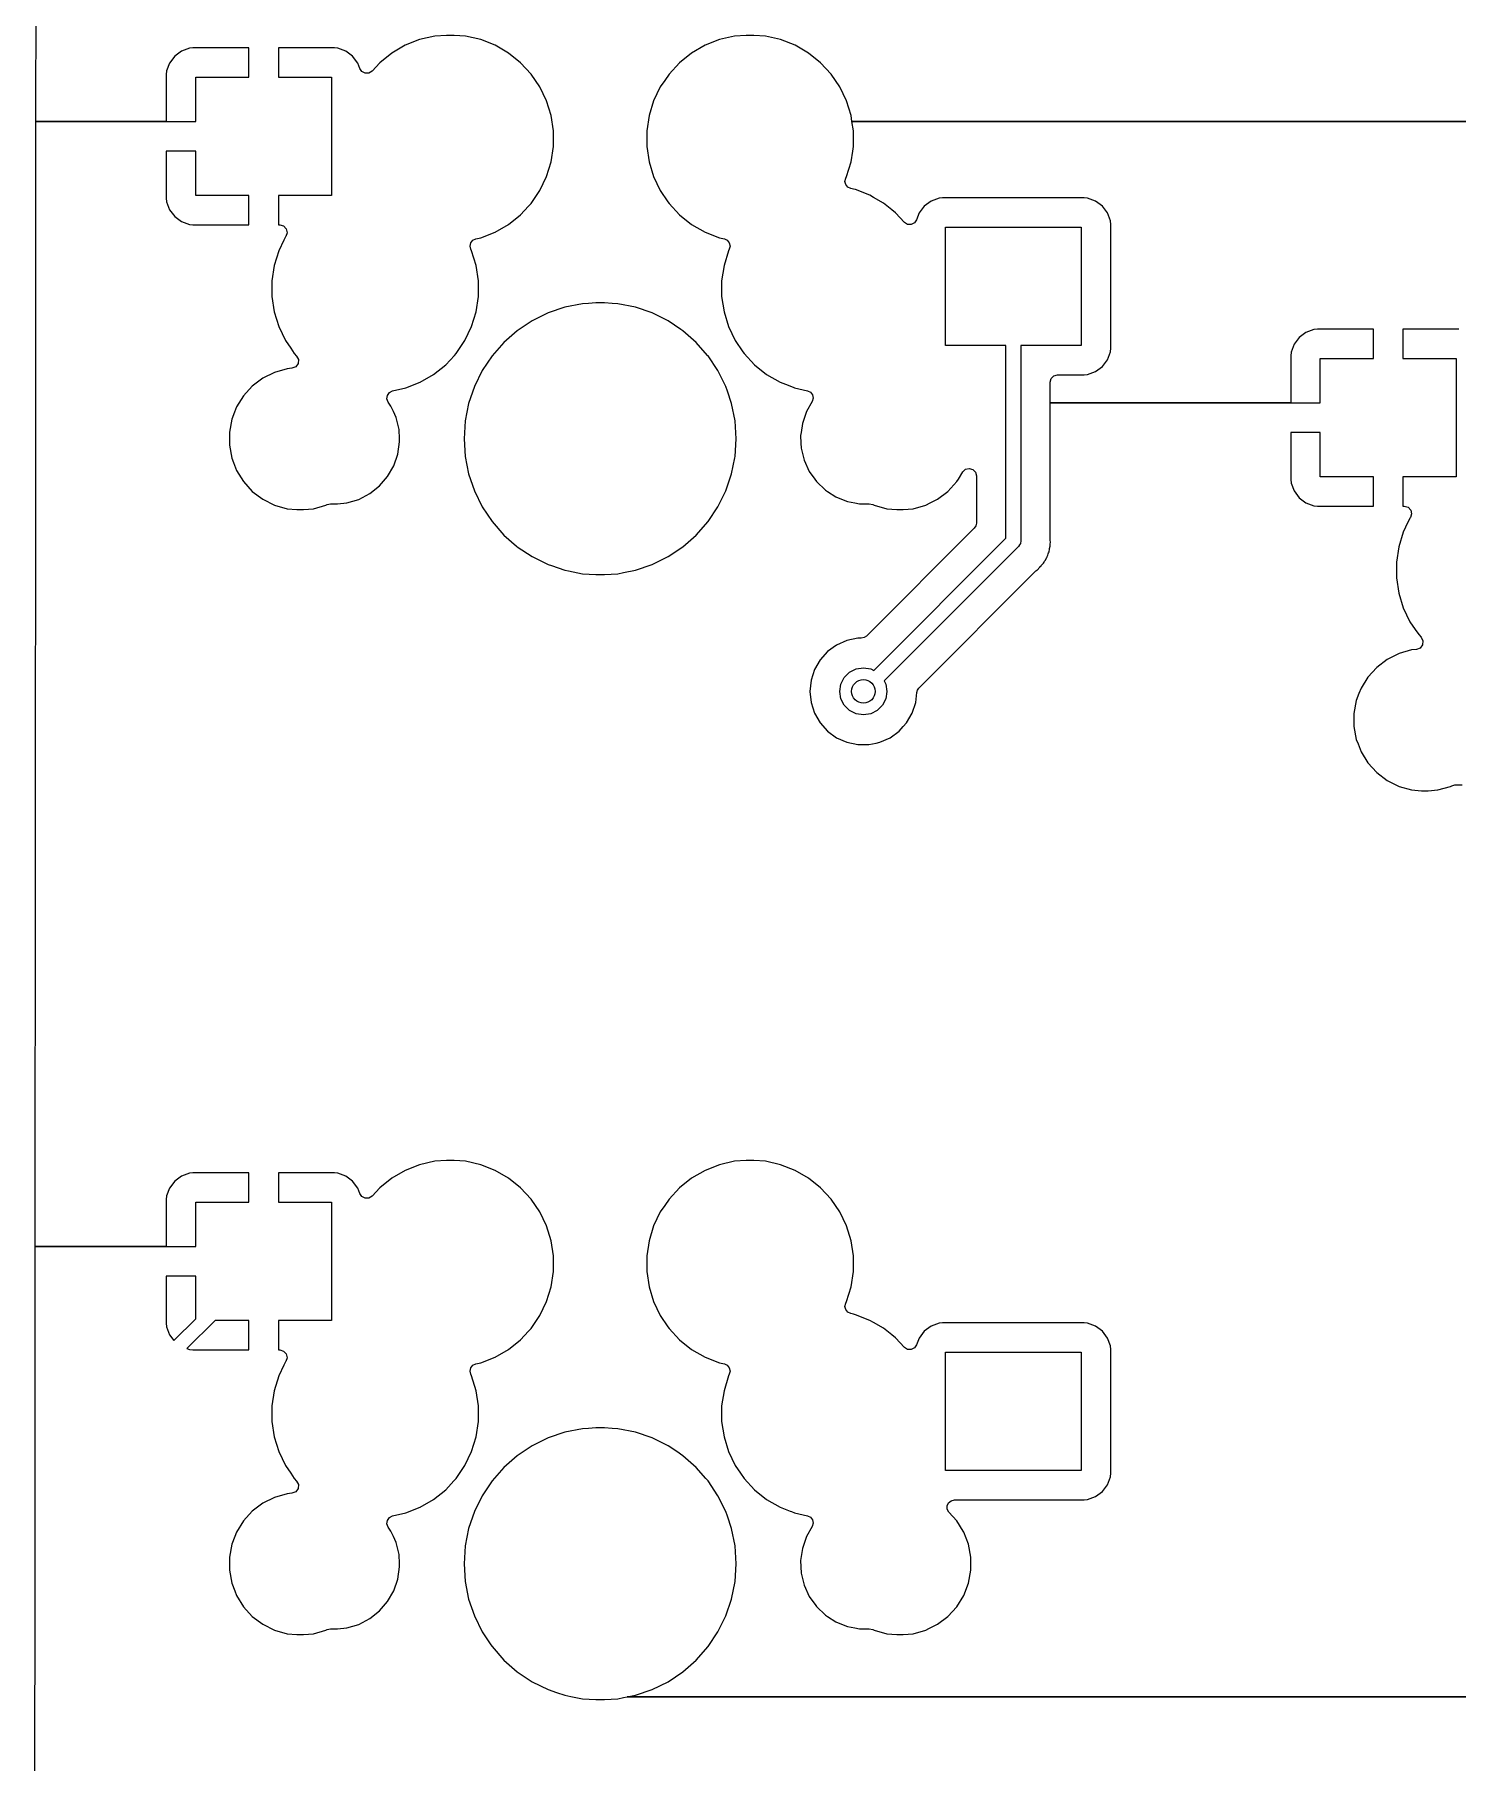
# Model space of a CAD drawing. Extents: x 144.2 to 239.5, y -132.7 to -33.4.
# Drawn here: x 144.2 to 168.31, y -103.48 to -74.22 of the extents above; entities that cross this region are included whole.
import ezdxf

# ---------------------------------------------------------------- set-up
doc = ezdxf.new("R2010")
doc.units = 0
doc.layers.add('BLACK', color=7, linetype='CONTINUOUS')

msp = doc.modelspace()

# ---------------------------------------------------------------- linework, layer by layer
at = {"layer": 'BLACK', "linetype": 'CONTINUOUS'}
for p, q in [((144.225, -75.696), (144.228, -71.374)), ((150.725, -74.3086), (150.48, -74.4044)), ((150.98, -74.2502), (150.725, -74.3086)), ((151.177, -74.2355), (150.98, -74.2502)), ((151.307, -74.2355), (151.177, -74.2355)), ((151.177, -74.2355), (151.177, -74.2355)), ((151.504, -74.2502), (151.307, -74.2355)), ((151.307, -74.2355), (151.307, -74.2355)), ((151.759, -74.3086), (151.504, -74.2502)), ((152.004, -74.4044), (151.759, -74.3086)), ((155.805, -74.3086), (155.56, -74.4044)), ((156.06, -74.2502), (155.805, -74.3086)), ((156.257, -74.2355), (156.06, -74.2502)), ((156.387, -74.2355), (156.257, -74.2355)), ((156.257, -74.2355), (156.257, -74.2355)), ((156.584, -74.2502), (156.387, -74.2355)), ((156.387, -74.2355), (156.387, -74.2355)), ((156.839, -74.3086), (156.584, -74.2502)), ((157.084, -74.4044), (156.839, -74.3086)), ((146.575, -74.5888), (146.489, -74.7039)), ((146.69, -74.5026), (146.575, -74.5888)), ((146.825, -74.4524), (146.69, -74.5026)), ((146.884, -74.446), (146.825, -74.4524)), ((147.832, -74.446), (146.884, -74.446)), ((147.832, -74.946), (147.832, -74.446)), ((149.28, -74.446), (148.332, -74.446)), ((148.332, -74.446), (148.332, -74.946)), ((149.339, -74.4524), (149.28, -74.446)), ((149.474, -74.5026), (149.339, -74.4524)), ((149.589, -74.5888), (149.474, -74.5026)), ((149.675, -74.7039), (149.589, -74.5888)), ((150.253, -74.5356), (150.048, -74.6992)), ((150.48, -74.4044), (150.253, -74.5356)), ((152.231, -74.5356), (152.004, -74.4044)), ((152.436, -74.6992), (152.231, -74.5356)), ((152.231, -74.5356), (152.231, -74.5356)), ((155.333, -74.5356), (155.128, -74.6992)), ((155.56, -74.4044), (155.333, -74.5356)), ((157.311, -74.5356), (157.084, -74.4044)), ((157.516, -74.6992), (157.311, -74.5356)), ((157.311, -74.5356), (157.311, -74.5356)), ((146.438, -74.8386), (146.432, -74.8982)), ((146.432, -74.8982), (146.432, -75.696)), ((146.489, -74.7039), (146.438, -74.8386)), ((149.711, -74.7986), (149.675, -74.7039)), ((149.747, -74.8497), (149.711, -74.7986)), ((149.803, -74.8769), (149.747, -74.8497)), ((149.865, -74.8732), (149.803, -74.8769)), ((149.918, -74.8396), (149.865, -74.8732)), ((150.048, -74.6992), (149.918, -74.8396)), ((152.614, -74.8915), (152.436, -74.6992)), ((152.436, -74.6992), (152.436, -74.6992)), ((152.436, -74.6992), (152.436, -74.6992)), ((152.762, -75.1083), (152.614, -74.8915)), ((152.614, -74.8915), (152.614, -74.8915)), ((152.614, -74.8915), (152.614, -74.8915)), ((154.95, -74.8915), (154.877, -74.9978)), ((155.128, -74.6992), (154.95, -74.8915)), ((157.694, -74.8915), (157.516, -74.6992)), ((157.516, -74.6992), (157.516, -74.6992)), ((157.516, -74.6992), (157.516, -74.6992)), ((157.842, -75.1083), (157.694, -74.8915)), ((157.694, -74.8915), (157.694, -74.8915)), ((157.694, -74.8915), (157.694, -74.8915)), ((146.932, -75.696), (146.932, -74.946)), ((146.932, -74.946), (147.832, -74.946)), ((148.332, -74.946), (149.232, -74.946)), ((149.232, -74.946), (149.232, -76.946)), ((152.876, -75.3447), (152.762, -75.1083)), ((154.802, -75.1083), (154.688, -75.3447)), ((154.877, -74.9978), (154.802, -75.1083)), ((157.956, -75.3447), (157.842, -75.1083)), ((152.953, -75.5954), (152.876, -75.3447)), ((154.688, -75.3447), (154.611, -75.5954)), ((158.033, -75.5954), (157.956, -75.3447)), ((144.225, -76.196), (144.225, -75.696)), ((144.225, -75.696), (146.432, -75.696)), ((146.432, -75.696), (144.225, -75.696)), ((146.432, -75.696), (146.932, -75.696)), ((152.993, -75.8548), (152.953, -75.5954)), ((154.611, -75.5954), (154.571, -75.8548)), ((158.049, -75.696), (158.033, -75.5954)), ((158.072, -75.8548), (158.049, -75.696)), ((158.049, -75.696), (184.532, -75.696)), ((184.532, -75.696), (158.049, -75.696)), ((152.993, -76.1172), (152.993, -75.8548)), ((154.571, -75.8548), (154.571, -76.1172)), ((158.072, -76.1172), (158.072, -75.8548)), ((144.221, -81.1772), (144.225, -76.196)), ((146.932, -76.196), (146.432, -76.196)), ((146.432, -76.196), (146.432, -76.9938)), ((146.932, -76.946), (146.932, -76.196)), ((152.953, -76.3766), (152.993, -76.1172)), ((154.571, -76.1172), (154.611, -76.3766)), ((158.033, -76.3766), (158.061, -76.196)), ((158.061, -76.196), (158.072, -76.1172)), ((152.762, -76.8637), (152.876, -76.6273)), ((152.876, -76.6273), (152.953, -76.3766)), ((154.611, -76.3766), (154.688, -76.6273)), ((154.688, -76.6273), (154.802, -76.8637)), ((157.93, -76.7088), (157.943, -76.655)), ((157.943, -76.655), (157.956, -76.6273)), ((157.956, -76.6273), (158.033, -76.3766)), ((157.956, -76.6273), (157.956, -76.6273)), ((147.832, -76.946), (146.932, -76.946)), ((147.832, -77.446), (147.832, -76.946)), ((149.232, -76.946), (148.332, -76.946)), ((148.332, -76.946), (148.332, -77.446)), ((152.614, -77.0805), (152.762, -76.8637)), ((154.802, -76.8637), (154.931, -77.0534)), ((157.943, -76.7626), (157.93, -76.7088)), ((157.977, -76.8058), (157.943, -76.7626)), ((158.027, -76.8297), (157.977, -76.8058)), ((158.073, -76.8402), (158.027, -76.8297)), ((158.109, -76.8486), (158.073, -76.8402)), ((158.354, -76.9444), (158.109, -76.8486)), ((158.109, -76.8486), (158.109, -76.8486)), ((158.109, -76.8486), (158.109, -76.8486)), ((158.415, -76.9796), (158.354, -76.9444)), ((158.354, -76.9444), (158.354, -76.9444)), ((158.354, -76.9444), (158.354, -76.9444)), ((146.432, -76.9938), (146.438, -77.0534)), ((146.438, -77.0534), (146.489, -77.1881)), ((146.489, -77.1881), (146.575, -77.3032)), ((152.436, -77.2728), (152.57, -77.1285)), ((152.57, -77.1285), (152.614, -77.0805)), ((152.614, -77.0805), (152.614, -77.0805)), ((152.614, -77.0805), (152.614, -77.0805)), ((154.931, -77.0534), (154.95, -77.0805)), ((154.95, -77.0805), (155.128, -77.2728)), ((158.581, -77.0756), (158.415, -76.9796)), ((158.722, -77.1881), (158.581, -77.0756)), ((158.786, -77.2392), (158.722, -77.1881)), ((158.937, -77.4022), (158.786, -77.2392)), ((159.274, -77.1285), (159.188, -77.2437)), ((159.39, -77.0422), (159.274, -77.1285)), ((159.525, -76.9919), (159.39, -77.0422)), ((159.584, -76.9855), (159.525, -76.9919)), ((161.98, -76.9855), (159.584, -76.9855)), ((162.039, -76.9919), (161.98, -76.9855)), ((161.98, -76.9855), (161.98, -76.9855)), ((162.174, -77.0422), (162.039, -76.9919)), ((162.29, -77.1285), (162.174, -77.0422)), ((162.376, -77.2437), (162.29, -77.1285)), ((146.575, -77.3032), (146.69, -77.3894)), ((146.69, -77.3894), (146.825, -77.4396)), ((146.825, -77.4396), (146.884, -77.446)), ((146.884, -77.446), (147.832, -77.446)), ((148.332, -77.446), (148.355, -77.446)), ((148.355, -77.446), (148.419, -77.4638)), ((148.419, -77.4638), (148.465, -77.5121)), ((148.465, -77.5121), (148.479, -77.577)), ((152.004, -77.5676), (152.231, -77.4364)), ((152.231, -77.4364), (152.436, -77.2728)), ((155.128, -77.2728), (155.128, -77.2728)), ((155.128, -77.2728), (155.333, -77.4364)), ((155.333, -77.4364), (155.56, -77.5676)), ((158.99, -77.4359), (158.937, -77.4022)), ((159.052, -77.4395), (158.99, -77.4359)), ((159.108, -77.4124), (159.052, -77.4395)), ((159.144, -77.3612), (159.108, -77.4124)), ((159.188, -77.2437), (159.144, -77.3612)), ((159.632, -79.486), (159.632, -77.486)), ((159.632, -77.486), (161.932, -77.486)), ((161.932, -77.486), (161.932, -79.486)), ((162.426, -77.3785), (162.376, -77.2437)), ((162.432, -77.4381), (162.426, -77.3785)), ((162.433, -79.5339), (162.432, -77.4381)), ((148.424, -77.7062), (148.338, -77.8847)), ((148.452, -77.6483), (148.424, -77.7062)), ((148.454, -77.6455), (148.452, -77.6483)), ((148.458, -77.6399), (148.454, -77.6455)), ((148.479, -77.577), (148.458, -77.6399)), ((151.58, -77.8032), (151.593, -77.7494)), ((151.593, -77.857), (151.58, -77.8032)), ((151.593, -77.7494), (151.627, -77.7062)), ((151.627, -77.7062), (151.677, -77.6823)), ((151.677, -77.6823), (151.759, -77.6634)), ((151.759, -77.6634), (152.004, -77.5676)), ((155.56, -77.5676), (155.805, -77.6634)), ((155.805, -77.6634), (155.887, -77.6823)), ((155.887, -77.6823), (155.937, -77.7062)), ((155.937, -77.7062), (155.971, -77.7494)), ((155.971, -77.7494), (155.984, -77.8032)), ((155.984, -77.8032), (155.971, -77.857)), ((148.338, -77.8847), (148.261, -78.1354)), ((151.606, -77.8847), (151.593, -77.857)), ((151.683, -78.1354), (151.606, -77.8847)), ((155.958, -77.8847), (155.881, -78.1354)), ((155.971, -77.857), (155.958, -77.8847)), ((155.958, -77.8847), (155.958, -77.8847)), ((148.261, -78.1354), (148.221, -78.3948)), ((148.221, -78.3948), (148.221, -78.6572)), ((151.722, -78.3948), (151.683, -78.1354)), ((151.722, -78.6572), (151.722, -78.3948)), ((155.881, -78.1354), (155.841, -78.3948)), ((155.841, -78.3948), (155.841, -78.6572)), ((148.221, -78.6572), (148.261, -78.9166)), ((151.683, -78.9166), (151.722, -78.6572)), ((155.841, -78.6572), (155.881, -78.9166)), ((148.261, -78.9166), (148.338, -79.1673)), ((151.606, -79.1673), (151.683, -78.9166)), ((152.9, -78.9361), (152.629, -79.0694)), ((153.185, -78.8391), (152.9, -78.9361)), ((153.481, -78.7803), (153.185, -78.8391)), ((153.586, -78.7734), (153.481, -78.7803)), ((153.707, -78.7655), (153.586, -78.7734)), ((153.857, -78.7655), (153.707, -78.7655)), ((153.986, -78.7739), (153.857, -78.7655)), ((154.083, -78.7803), (153.986, -78.7739)), ((154.379, -78.8391), (154.083, -78.7803)), ((154.664, -78.9361), (154.379, -78.8391)), ((154.935, -79.0694), (154.664, -78.9361)), ((155.881, -78.9166), (155.958, -79.1673)), ((148.338, -79.1673), (148.452, -79.4037)), ((151.492, -79.4037), (151.606, -79.1673)), ((152.379, -79.237), (152.152, -79.4358)), ((152.629, -79.0694), (152.379, -79.237)), ((155.152, -79.2149), (154.935, -79.0694)), ((155.185, -79.237), (155.152, -79.2149)), ((155.412, -79.4358), (155.185, -79.237)), ((155.958, -79.1673), (156.072, -79.4037)), ((165.74, -79.2651), (165.625, -79.3513)), ((165.875, -79.2149), (165.74, -79.2651)), ((165.934, -79.2085), (165.875, -79.2149)), ((166.882, -79.2085), (165.934, -79.2085)), ((166.882, -79.7085), (166.882, -79.2085)), ((168.33, -79.2085), (167.382, -79.2085)), ((167.382, -79.2085), (167.382, -79.7085)), ((148.452, -79.4037), (148.541, -79.5339)), ((148.541, -79.5339), (148.6, -79.6205)), ((151.344, -79.6205), (151.492, -79.4037)), ((152.152, -79.4358), (151.953, -79.6625)), ((155.604, -79.654), (155.412, -79.4358)), ((156.072, -79.4037), (156.201, -79.5935)), ((160.657, -79.486), (159.632, -79.486)), ((160.657, -82.7522), (160.657, -79.486)), ((161.932, -79.486), (160.907, -79.486)), ((160.907, -79.486), (160.907, -82.804)), ((162.426, -79.5935), (162.433, -79.5339)), ((165.539, -79.4664), (165.488, -79.6011)), ((165.625, -79.3513), (165.539, -79.4664)), ((148.562, -79.8733), (148.48, -79.8809)), ((148.625, -79.8487), (148.562, -79.8733)), ((148.6, -79.6205), (148.641, -79.6655)), ((148.666, -79.7942), (148.625, -79.8487)), ((148.641, -79.6655), (148.672, -79.7263)), ((148.672, -79.7263), (148.666, -79.7942)), ((150.961, -79.9764), (151.166, -79.8128)), ((151.166, -79.8128), (151.313, -79.654)), ((151.313, -79.654), (151.344, -79.6205)), ((151.344, -79.6205), (151.344, -79.6205)), ((151.344, -79.6205), (151.344, -79.6205)), ((151.953, -79.6625), (151.785, -79.9133)), ((155.611, -79.6625), (155.604, -79.654)), ((155.779, -79.9133), (155.611, -79.6625)), ((156.201, -79.5935), (156.22, -79.6205)), ((156.22, -79.6205), (156.398, -79.8128)), ((156.398, -79.8128), (156.398, -79.8128)), ((156.398, -79.8128), (156.603, -79.9764)), ((162.174, -79.9298), (162.29, -79.8435)), ((162.29, -79.8435), (162.376, -79.7283)), ((162.376, -79.7283), (162.426, -79.5935)), ((165.488, -79.6011), (165.482, -79.6607)), ((165.482, -79.6607), (165.482, -80.4585)), ((165.982, -80.4585), (165.982, -79.7085)), ((165.982, -79.7085), (166.882, -79.7085)), ((167.382, -79.7085), (168.282, -79.7085)), ((168.282, -79.7085), (168.282, -81.7085)), ((148.067, -80.0409), (147.89, -80.175)), ((148.266, -79.9418), (148.067, -80.0409)), ((148.48, -79.8809), (148.266, -79.9418)), ((150.489, -80.2034), (150.734, -80.1076)), ((150.734, -80.1076), (150.961, -79.9764)), ((151.785, -79.9133), (151.652, -80.1837)), ((155.912, -80.1837), (155.779, -79.9133)), ((156.603, -79.9764), (156.83, -80.1076)), ((156.83, -80.1076), (156.924, -80.1444)), ((156.924, -80.1444), (157.051, -80.194)), ((161.407, -80.1105), (161.424, -80.0485)), ((161.407, -80.4585), (161.407, -80.1105)), ((161.424, -80.0485), (161.469, -80.0031)), ((161.469, -80.0031), (161.531, -79.9865)), ((161.531, -79.9865), (161.98, -79.9865)), ((161.98, -79.9865), (162.039, -79.9801)), ((161.98, -79.9865), (161.98, -79.9865)), ((162.039, -79.9801), (162.174, -79.9298)), ((147.74, -80.3394), (147.623, -80.5286)), ((147.89, -80.175), (147.74, -80.3394)), ((150.17, -80.3911), (150.178, -80.3312)), ((150.192, -80.4473), (150.17, -80.3911)), ((150.178, -80.3312), (150.212, -80.2818)), ((150.239, -80.5132), (150.192, -80.4473)), ((150.212, -80.2818), (150.266, -80.2545)), ((150.266, -80.2545), (150.489, -80.2034)), ((151.652, -80.1837), (151.555, -80.4693)), ((155.938, -80.2618), (155.912, -80.1837)), ((156.009, -80.4693), (155.938, -80.2618)), ((157.051, -80.194), (157.075, -80.2034)), ((157.075, -80.2034), (157.295, -80.2537)), ((157.375, -80.4366), (157.276, -80.6068)), ((157.295, -80.2537), (157.346, -80.2791)), ((157.346, -80.2791), (157.381, -80.325)), ((157.391, -80.3815), (157.375, -80.4366)), ((157.381, -80.325), (157.391, -80.3815)), ((161.407, -80.9585), (161.407, -80.4585)), ((161.407, -80.4585), (165.482, -80.4585)), ((165.482, -80.4585), (161.407, -80.4585)), ((165.482, -80.4585), (165.982, -80.4585)), ((147.542, -80.7361), (147.501, -80.9548)), ((147.588, -80.6173), (147.542, -80.7361)), ((147.623, -80.5286), (147.588, -80.6173)), ((150.239, -80.5133), (150.239, -80.5132)), ((150.239, -80.5132), (150.239, -80.5132)), ((150.282, -80.6068), (150.239, -80.5133)), ((150.327, -80.7044), (150.282, -80.6068)), ((150.376, -80.9087), (150.327, -80.7044)), ((151.555, -80.4693), (151.496, -80.7651)), ((156.068, -80.7651), (156.009, -80.4693)), ((157.276, -80.6068), (157.208, -80.8054)), ((147.501, -80.9548), (147.501, -81.1772)), ((150.384, -81.066), (150.376, -80.9087)), ((151.496, -80.7651), (151.477, -81.066)), ((156.087, -81.066), (156.068, -80.7651)), ((157.186, -80.9585), (157.178, -81.0134)), ((157.178, -81.0134), (157.184, -81.1391)), ((157.208, -80.8054), (157.186, -80.9585)), ((161.407, -82.7687), (161.407, -80.9585)), ((165.982, -80.9585), (165.482, -80.9585)), ((165.482, -80.9585), (165.482, -81.7563)), ((165.982, -81.7085), (165.982, -80.9585)), ((144.212, -94.746), (144.221, -81.1772)), ((147.501, -81.1772), (147.542, -81.3959)), ((150.288, -81.5252), (150.356, -81.3266)), ((150.356, -81.3266), (150.386, -81.1186)), ((150.386, -81.1186), (150.384, -81.066)), ((151.477, -81.066), (151.496, -81.3669)), ((156.068, -81.3669), (156.087, -81.066)), ((157.184, -81.1391), (157.188, -81.2233)), ((157.188, -81.2233), (157.237, -81.4276)), ((147.542, -81.3959), (147.572, -81.4713)), ((147.572, -81.4713), (147.623, -81.6034)), ((147.623, -81.6034), (147.74, -81.7926)), ((150.183, -81.7073), (150.288, -81.5252)), ((151.496, -81.3669), (151.555, -81.6627)), ((156.009, -81.6627), (156.063, -81.3898)), ((156.063, -81.3898), (156.068, -81.3669)), ((156.068, -81.3669), (156.068, -81.3669)), ((156.068, -81.3669), (156.068, -81.3669)), ((157.237, -81.4276), (157.325, -81.6188)), ((157.325, -81.6188), (157.417, -81.748)), ((159.852, -81.748), (159.927, -81.6263)), ((159.927, -81.6263), (159.973, -81.5827)), ((159.973, -81.5827), (160.035, -81.5676)), ((160.035, -81.5676), (160.096, -81.585)), ((160.096, -81.585), (160.14, -81.6302)), ((160.14, -81.6302), (160.156, -81.6916)), ((147.74, -81.7926), (147.89, -81.957)), ((149.88, -81.996), (150.045, -81.8661)), ((150.045, -81.8661), (150.183, -81.7073)), ((151.555, -81.6627), (151.652, -81.9483)), ((155.912, -81.9483), (156.009, -81.6627)), ((157.417, -81.748), (157.447, -81.79)), ((157.447, -81.79), (157.599, -81.935)), ((159.674, -81.957), (159.824, -81.7926)), ((159.824, -81.7926), (159.852, -81.748)), ((160.156, -81.6916), (160.156, -82.4935)), ((165.482, -81.7563), (165.488, -81.8159)), ((165.488, -81.8159), (165.539, -81.9506)), ((166.882, -81.7085), (165.982, -81.7085)), ((166.882, -82.2085), (166.882, -81.7085)), ((168.282, -81.7085), (167.382, -81.7085)), ((167.382, -81.7085), (167.382, -82.2085)), ((147.89, -81.957), (148.067, -82.0911)), ((148.067, -82.0911), (148.266, -82.1902)), ((148.266, -82.1902), (148.48, -82.2511)), ((148.924, -82.2511), (149.138, -82.1902)), ((149.138, -82.1902), (149.159, -82.1795)), ((149.159, -82.1795), (149.214, -82.1665)), ((149.214, -82.1665), (149.334, -82.1665)), ((149.334, -82.1665), (149.491, -82.1515)), ((149.334, -82.1665), (149.334, -82.1665)), ((149.491, -82.1515), (149.693, -82.0923)), ((149.693, -82.0923), (149.88, -81.996)), ((151.652, -81.9483), (151.785, -82.2187)), ((155.779, -82.2187), (155.912, -81.9483)), ((157.599, -81.935), (157.633, -81.957)), ((157.633, -81.957), (157.775, -82.0486)), ((157.775, -82.0486), (157.815, -82.0643)), ((157.815, -82.0643), (157.971, -82.1267)), ((157.971, -82.1267), (158.099, -82.1515)), ((158.099, -82.1515), (158.177, -82.1665)), ((158.177, -82.1665), (158.177, -82.1665)), ((158.177, -82.1665), (158.334, -82.1665)), ((158.334, -82.1665), (158.336, -82.1663)), ((158.334, -82.1665), (158.334, -82.1665)), ((158.336, -82.1663), (158.337, -82.1665)), ((158.337, -82.1665), (158.34, -82.1665)), ((158.34, -82.1665), (158.34, -82.1671)), ((158.34, -82.1671), (158.403, -82.1788)), ((158.403, -82.1788), (158.426, -82.1902)), ((158.426, -82.1902), (158.64, -82.2511)), ((159.084, -82.2511), (159.298, -82.1902)), ((159.298, -82.1902), (159.375, -82.1519)), ((159.375, -82.1519), (159.497, -82.0911)), ((159.497, -82.0911), (159.674, -81.957)), ((165.539, -81.9506), (165.625, -82.0657)), ((165.625, -82.0657), (165.74, -82.1519)), ((165.74, -82.1519), (165.875, -82.2021)), ((165.875, -82.2021), (165.934, -82.2085)), ((165.934, -82.2085), (166.882, -82.2085)), ((167.382, -82.2085), (167.405, -82.2085)), ((167.405, -82.2085), (167.469, -82.2263)), ((148.48, -82.2511), (148.646, -82.2665)), ((148.646, -82.2665), (148.646, -82.2665)), ((148.646, -82.2665), (148.758, -82.2665)), ((148.758, -82.2665), (148.924, -82.2511)), ((148.758, -82.2665), (148.758, -82.2665)), ((151.785, -82.2187), (151.952, -82.4687)), ((151.952, -82.4687), (151.953, -82.4695)), ((151.953, -82.4695), (152.152, -82.6962)), ((155.412, -82.6962), (155.611, -82.4695)), ((155.611, -82.4695), (155.779, -82.2187)), ((158.64, -82.2511), (158.806, -82.2665)), ((158.806, -82.2665), (158.806, -82.2665)), ((158.806, -82.2665), (158.918, -82.2665)), ((158.918, -82.2665), (159.084, -82.2511)), ((158.918, -82.2665), (158.918, -82.2665)), ((160.156, -82.4935), (160.147, -82.541)), ((167.502, -82.4108), (167.427, -82.5657)), ((167.469, -82.2263), (167.515, -82.2746)), ((167.504, -82.408), (167.502, -82.4108)), ((167.508, -82.4024), (167.504, -82.408)), ((167.529, -82.3395), (167.508, -82.4024)), ((167.515, -82.2746), (167.529, -82.3395)), ((152.152, -82.6962), (152.365, -82.883)), ((155.185, -82.895), (155.412, -82.6962)), ((160.12, -82.5812), (158.294, -84.4072)), ((158.419, -84.9906), (160.657, -82.7522)), ((160.147, -82.541), (160.12, -82.5812)), ((161.408, -82.7803), (161.407, -82.7687)), ((161.412, -82.8238), (161.408, -82.7803)), ((167.388, -82.6472), (167.311, -82.8979)), ((167.427, -82.5657), (167.388, -82.6472)), ((152.365, -82.883), (152.379, -82.895)), ((152.379, -82.895), (152.629, -83.0626)), ((152.629, -83.0626), (152.9, -83.1959)), ((154.664, -83.1959), (154.935, -83.0626)), ((154.935, -83.0626), (155.185, -82.895)), ((160.87, -82.8924), (158.595, -85.1674)), ((160.885, -82.8652), (160.87, -82.8924)), ((160.902, -82.8392), (160.885, -82.8652)), ((160.903, -82.833), (160.902, -82.8392)), ((160.904, -82.8306), (160.903, -82.833)), ((160.907, -82.804), (160.904, -82.8261)), ((160.904, -82.8261), (160.904, -82.8306)), ((161.325, -83.1249), (161.342, -83.0849)), ((161.342, -83.0849), (161.347, -83.0744)), ((161.347, -83.0744), (161.354, -83.0626)), ((161.354, -83.0626), (161.368, -83.0361)), ((161.368, -83.0361), (161.373, -83.0167)), ((161.373, -83.0167), (161.379, -82.9983)), ((161.379, -82.9983), (161.387, -82.9799)), ((161.387, -82.9799), (161.394, -82.9368)), ((161.394, -82.9368), (161.397, -82.9253)), ((161.397, -82.9253), (161.407, -82.883)), ((161.407, -82.863), (161.409, -82.8436)), ((161.407, -82.883), (161.407, -82.863)), ((161.409, -82.8433), (161.412, -82.8238)), ((161.409, -82.8436), (161.409, -82.8433)), ((167.311, -82.8979), (167.272, -83.1573)), ((152.9, -83.1959), (152.957, -83.2153)), ((152.957, -83.2153), (153.185, -83.2929)), ((153.185, -83.2929), (153.245, -83.3048)), ((153.245, -83.3048), (153.481, -83.3517)), ((153.481, -83.3517), (153.481, -83.3517)), ((153.481, -83.3517), (153.481, -83.3517)), ((153.481, -83.3517), (153.707, -83.3665)), ((153.707, -83.3665), (153.857, -83.3665)), ((153.857, -83.3665), (154.083, -83.3517)), ((153.857, -83.3665), (153.857, -83.3665)), ((154.083, -83.3517), (154.18, -83.3325)), ((154.083, -83.3517), (154.083, -83.3517)), ((154.083, -83.3517), (154.083, -83.3517)), ((154.18, -83.3325), (154.379, -83.2929)), ((154.379, -83.2929), (154.664, -83.1959)), ((159.181, -85.2896), (161.166, -83.3048)), ((161.166, -83.3048), (161.182, -83.2919)), ((161.182, -83.2919), (161.184, -83.2898)), ((161.184, -83.2898), (161.23, -83.2407)), ((161.184, -83.2898), (161.184, -83.2898)), ((161.23, -83.2407), (161.233, -83.238)), ((161.233, -83.238), (161.252, -83.2185)), ((161.252, -83.2185), (161.255, -83.2153)), ((161.255, -83.2153), (161.262, -83.2064)), ((161.262, -83.2064), (161.292, -83.1746)), ((161.292, -83.1746), (161.302, -83.157)), ((161.302, -83.157), (161.312, -83.1408)), ((161.312, -83.1408), (161.325, -83.1249)), ((167.272, -83.1573), (167.272, -83.4197)), ((167.272, -83.4197), (167.311, -83.6791)), ((167.311, -83.6791), (167.388, -83.9298)), ((167.388, -83.9298), (167.502, -84.1662)), ((167.502, -84.1662), (167.591, -84.2964)), ((157.962, -84.4829), (157.789, -84.5598)), ((158.147, -84.4435), (157.962, -84.4829)), ((158.207, -84.4435), (158.147, -84.4435)), ((158.254, -84.4341), (158.207, -84.4435)), ((158.294, -84.4072), (158.254, -84.4341)), ((167.591, -84.2964), (167.65, -84.383)), ((167.65, -84.383), (167.691, -84.428)), ((167.716, -84.5567), (167.675, -84.6112)), ((167.691, -84.428), (167.722, -84.4888)), ((167.722, -84.4888), (167.716, -84.5567)), ((157.509, -84.8118), (157.415, -84.9757)), ((157.636, -84.6711), (157.509, -84.8118)), ((157.789, -84.5598), (157.636, -84.6711)), ((167.117, -84.8034), (166.94, -84.9375)), ((167.316, -84.7043), (167.117, -84.8034)), ((167.53, -84.6434), (167.316, -84.7043)), ((167.612, -84.6358), (167.53, -84.6434)), ((167.675, -84.6112), (167.612, -84.6358)), ((157.415, -84.9757), (157.356, -85.1557)), ((157.862, -85.2204), (157.918, -85.1089)), ((157.918, -85.1089), (158.007, -85.0204)), ((158.007, -85.0204), (158.118, -84.9636)), ((158.118, -84.9636), (158.242, -84.944)), ((158.242, -84.944), (158.366, -84.9636)), ((158.366, -84.9636), (158.419, -84.9906)), ((166.79, -85.1019), (166.673, -85.2911)), ((166.94, -84.9375), (166.79, -85.1019)), ((157.356, -85.1557), (157.337, -85.344)), ((157.337, -85.344), (157.356, -85.5323)), ((157.842, -85.344), (157.862, -85.2204)), ((157.862, -85.4676), (157.842, -85.344)), ((158.595, -85.1674), (158.622, -85.2204)), ((158.622, -85.2204), (158.642, -85.344)), ((158.642, -85.344), (158.622, -85.4676)), ((159.128, -85.5323), (159.145, -85.3643)), ((159.145, -85.3643), (159.157, -85.3239)), ((159.157, -85.3239), (159.181, -85.2896)), ((166.638, -85.3798), (166.592, -85.4986)), ((166.673, -85.2911), (166.638, -85.3798)), ((157.356, -85.5323), (157.415, -85.7123)), ((157.415, -85.7123), (157.509, -85.8762)), ((157.918, -85.5791), (157.862, -85.4676)), ((158.007, -85.6676), (157.918, -85.5791)), ((158.118, -85.7244), (158.007, -85.6676)), ((158.242, -85.744), (158.118, -85.7244)), ((158.366, -85.7244), (158.242, -85.744)), ((158.477, -85.6676), (158.366, -85.7244)), ((158.566, -85.5791), (158.477, -85.6676)), ((158.622, -85.4676), (158.566, -85.5791)), ((158.975, -85.8762), (159.069, -85.7123)), ((159.069, -85.7123), (159.128, -85.5323)), ((166.592, -85.4986), (166.552, -85.7173)), ((166.552, -85.7173), (166.552, -85.9397)), ((157.509, -85.8762), (157.636, -86.0169)), ((157.636, -86.0169), (157.789, -86.1282)), ((158.695, -86.1282), (158.848, -86.0169)), ((158.848, -86.0169), (158.917, -85.9397)), ((158.917, -85.9397), (158.975, -85.8762)), ((166.552, -85.9397), (166.592, -86.1584)), ((157.789, -86.1282), (157.962, -86.2051)), ((157.962, -86.2051), (158.147, -86.2445)), ((158.147, -86.2445), (158.147, -86.2445)), ((158.147, -86.2445), (158.337, -86.2445)), ((158.337, -86.2445), (158.46, -86.2183)), ((158.337, -86.2445), (158.337, -86.2445)), ((158.46, -86.2183), (158.522, -86.2051)), ((158.522, -86.2051), (158.695, -86.1282)), ((166.592, -86.1584), (166.622, -86.2338)), ((166.622, -86.2338), (166.673, -86.3659)), ((166.673, -86.3659), (166.79, -86.5551)), ((166.79, -86.5551), (166.94, -86.7195)), ((166.94, -86.7195), (167.117, -86.8536)), ((167.117, -86.8536), (167.316, -86.9527)), ((167.316, -86.9527), (167.53, -87.0136)), ((167.53, -87.0136), (167.696, -87.029)), ((167.696, -87.029), (167.696, -87.029)), ((167.696, -87.029), (167.808, -87.029)), ((167.808, -87.029), (167.974, -87.0136)), ((167.808, -87.029), (167.808, -87.029)), ((167.974, -87.0136), (168.188, -86.9527)), ((168.188, -86.9527), (168.209, -86.942)), ((168.209, -86.942), (168.264, -86.929)), ((168.264, -86.929), (168.384, -86.929)), ((150.98, -93.3002), (150.725, -93.3586)), ((151.177, -93.2855), (150.98, -93.3002)), ((151.307, -93.2855), (151.177, -93.2855)), ((151.177, -93.2855), (151.177, -93.2855)), ((151.504, -93.3002), (151.307, -93.2855)), ((151.307, -93.2855), (151.307, -93.2855)), ((151.759, -93.3586), (151.504, -93.3002)), ((156.06, -93.3002), (155.805, -93.3586)), ((156.257, -93.2855), (156.06, -93.3002)), ((156.387, -93.2855), (156.257, -93.2855)), ((156.257, -93.2855), (156.257, -93.2855)), ((156.584, -93.3002), (156.387, -93.2855)), ((156.387, -93.2855), (156.387, -93.2855)), ((156.839, -93.3586), (156.584, -93.3002)), ((146.69, -93.5526), (146.575, -93.6388)), ((146.825, -93.5024), (146.69, -93.5526)), ((146.884, -93.496), (146.825, -93.5024)), ((147.832, -93.496), (146.884, -93.496)), ((147.832, -93.996), (147.832, -93.496)), ((149.28, -93.496), (148.332, -93.496)), ((148.332, -93.496), (148.332, -93.996)), ((149.339, -93.5024), (149.28, -93.496)), ((149.474, -93.5526), (149.339, -93.5024)), ((149.589, -93.6388), (149.474, -93.5526)), ((150.253, -93.5856), (150.048, -93.7492)), ((150.48, -93.4544), (150.253, -93.5856)), ((150.725, -93.3586), (150.48, -93.4544)), ((152.004, -93.4544), (151.759, -93.3586)), ((152.231, -93.5856), (152.004, -93.4544)), ((152.436, -93.7492), (152.231, -93.5856)), ((152.231, -93.5856), (152.231, -93.5856)), ((155.333, -93.5856), (155.128, -93.7492)), ((155.56, -93.4544), (155.333, -93.5856)), ((155.805, -93.3586), (155.56, -93.4544)), ((157.084, -93.4544), (156.839, -93.3586)), ((157.311, -93.5856), (157.084, -93.4544)), ((157.516, -93.7492), (157.311, -93.5856)), ((157.311, -93.5856), (157.311, -93.5856)), ((146.438, -93.8886), (146.432, -93.9482)), ((146.489, -93.7539), (146.438, -93.8886)), ((146.575, -93.6388), (146.489, -93.7539)), ((149.675, -93.7539), (149.589, -93.6388)), ((149.711, -93.8486), (149.675, -93.7539)), ((149.747, -93.8997), (149.711, -93.8486)), ((149.803, -93.9269), (149.747, -93.8997)), ((149.918, -93.8896), (149.865, -93.9232)), ((150.048, -93.7492), (149.918, -93.8896)), ((152.614, -93.9415), (152.436, -93.7492)), ((152.436, -93.7492), (152.436, -93.7492)), ((152.436, -93.7492), (152.436, -93.7492)), ((155.128, -93.7492), (154.95, -93.9415)), ((157.694, -93.9415), (157.516, -93.7492)), ((157.516, -93.7492), (157.516, -93.7492)), ((157.516, -93.7492), (157.516, -93.7492)), ((146.432, -93.9482), (146.432, -94.746)), ((146.932, -94.746), (146.932, -93.996)), ((146.932, -93.996), (147.832, -93.996)), ((148.332, -93.996), (149.232, -93.996)), ((149.232, -93.996), (149.232, -95.996)), ((149.865, -93.9232), (149.803, -93.9269)), ((152.762, -94.1583), (152.614, -93.9415)), ((152.614, -93.9415), (152.614, -93.9415)), ((152.614, -93.9415), (152.614, -93.9415)), ((152.876, -94.3947), (152.762, -94.1583)), ((154.802, -94.1583), (154.688, -94.3947)), ((154.876, -94.05), (154.802, -94.1583)), ((154.95, -93.9415), (154.876, -94.05)), ((157.842, -94.1583), (157.694, -93.9415)), ((157.694, -93.9415), (157.694, -93.9415)), ((157.694, -93.9415), (157.694, -93.9415)), ((157.956, -94.3947), (157.842, -94.1583)), ((152.953, -94.6454), (152.876, -94.3947)), ((154.688, -94.3947), (154.611, -94.6454)), ((158.033, -94.6454), (157.956, -94.3947)), ((144.212, -95.246), (144.212, -94.746)), ((144.212, -94.746), (146.432, -94.746)), ((146.432, -94.746), (144.212, -94.746)), ((146.432, -94.746), (146.932, -94.746)), ((152.993, -94.9048), (152.953, -94.6454)), ((154.611, -94.6454), (154.571, -94.9048)), ((158.072, -94.9048), (158.033, -94.6454)), ((152.993, -95.1672), (152.993, -94.9048)), ((154.571, -94.9048), (154.571, -95.1672)), ((158.072, -95.1672), (158.072, -94.9048)), ((144.209, -100.227), (144.212, -95.246)), ((146.932, -95.246), (146.432, -95.246)), ((146.432, -95.246), (146.432, -96.0438)), ((146.932, -95.9692), (146.932, -95.246)), ((152.953, -95.4266), (152.993, -95.1672)), ((154.571, -95.1672), (154.611, -95.4266)), ((158.033, -95.4266), (158.072, -95.1672)), ((152.876, -95.6773), (152.953, -95.4266)), ((154.611, -95.4266), (154.688, -95.6773)), ((157.956, -95.6773), (158.033, -95.4266)), ((152.614, -96.1305), (152.762, -95.9137)), ((152.762, -95.9137), (152.876, -95.6773)), ((154.688, -95.6773), (154.802, -95.9137)), ((154.802, -95.9137), (154.931, -96.1034)), ((157.93, -95.7588), (157.943, -95.705)), ((157.943, -95.8126), (157.93, -95.7588)), ((157.943, -95.705), (157.956, -95.6773)), ((157.977, -95.8558), (157.943, -95.8126)), ((157.956, -95.6773), (157.956, -95.6773)), ((158.027, -95.8797), (157.977, -95.8558)), ((158.073, -95.8902), (158.027, -95.8797)), ((158.109, -95.8986), (158.073, -95.8902)), ((158.354, -95.9944), (158.109, -95.8986)), ((158.109, -95.8986), (158.109, -95.8986)), ((158.109, -95.8986), (158.109, -95.8986)), ((146.432, -96.0438), (146.438, -96.1034)), ((146.438, -96.1034), (146.489, -96.2381)), ((146.489, -96.2381), (146.563, -96.3379)), ((146.563, -96.3379), (146.932, -95.9692)), ((147.259, -95.996), (146.781, -96.4734)), ((147.832, -95.996), (147.259, -95.996)), ((147.832, -96.496), (147.832, -95.996)), ((149.232, -95.996), (148.332, -95.996)), ((148.332, -95.996), (148.332, -96.496)), ((152.436, -96.3228), (152.57, -96.1785)), ((152.57, -96.1785), (152.614, -96.1305)), ((152.614, -96.1305), (152.614, -96.1305)), ((152.614, -96.1305), (152.614, -96.1305)), ((154.931, -96.1034), (154.95, -96.1305)), ((154.95, -96.1305), (155.128, -96.3228)), ((158.415, -96.0296), (158.354, -95.9944)), ((158.354, -95.9944), (158.354, -95.9944)), ((158.354, -95.9944), (158.354, -95.9944)), ((158.581, -96.1256), (158.415, -96.0296)), ((158.722, -96.2381), (158.581, -96.1256)), ((158.786, -96.2892), (158.722, -96.2381)), ((159.274, -96.1785), (159.188, -96.2937)), ((159.39, -96.0922), (159.274, -96.1785)), ((159.525, -96.0419), (159.39, -96.0922)), ((159.584, -96.0355), (159.525, -96.0419)), ((161.98, -96.0355), (159.584, -96.0355)), ((162.039, -96.0419), (161.98, -96.0355)), ((161.98, -96.0355), (161.98, -96.0355)), ((162.174, -96.0922), (162.039, -96.0419)), ((162.29, -96.1785), (162.174, -96.0922)), ((162.376, -96.2937), (162.29, -96.1785)), ((146.781, -96.4734), (146.825, -96.4896)), ((146.825, -96.4896), (146.884, -96.496)), ((146.884, -96.496), (147.832, -96.496)), ((148.332, -96.496), (148.355, -96.496)), ((148.355, -96.496), (148.419, -96.5138)), ((148.419, -96.5138), (148.465, -96.5621)), ((152.004, -96.6176), (152.231, -96.4864)), ((152.231, -96.4864), (152.436, -96.3228)), ((155.128, -96.3228), (155.128, -96.3228)), ((155.128, -96.3228), (155.333, -96.4864)), ((155.333, -96.4864), (155.56, -96.6176)), ((158.937, -96.4522), (158.786, -96.2892)), ((158.99, -96.4859), (158.937, -96.4522)), ((159.052, -96.4895), (158.99, -96.4859)), ((159.108, -96.4624), (159.052, -96.4895)), ((159.144, -96.4112), (159.108, -96.4624)), ((159.188, -96.2937), (159.144, -96.4112)), ((159.632, -98.536), (159.632, -96.536)), ((159.632, -96.536), (161.932, -96.536)), ((161.932, -96.536), (161.932, -98.536)), ((162.426, -96.4285), (162.376, -96.2937)), ((162.432, -96.4881), (162.426, -96.4285)), ((162.433, -98.5839), (162.432, -96.4881)), ((148.424, -96.7562), (148.338, -96.9347)), ((148.452, -96.6983), (148.424, -96.7562)), ((148.454, -96.6955), (148.452, -96.6983)), ((148.458, -96.6899), (148.454, -96.6955)), ((148.479, -96.627), (148.458, -96.6899)), ((148.465, -96.5621), (148.479, -96.627)), ((151.58, -96.8532), (151.593, -96.7994)), ((151.593, -96.7994), (151.627, -96.7562)), ((151.627, -96.7562), (151.677, -96.7323)), ((151.677, -96.7323), (151.759, -96.7134)), ((151.759, -96.7134), (152.004, -96.6176)), ((155.56, -96.6176), (155.805, -96.7134)), ((155.805, -96.7134), (155.887, -96.7323)), ((155.887, -96.7323), (155.937, -96.7562)), ((155.937, -96.7562), (155.971, -96.7994)), ((155.971, -96.7994), (155.984, -96.8532)), ((148.338, -96.9347), (148.261, -97.1854)), ((151.593, -96.907), (151.58, -96.8532)), ((151.606, -96.9347), (151.593, -96.907)), ((151.683, -97.1854), (151.606, -96.9347)), ((155.958, -96.9347), (155.881, -97.1854)), ((155.971, -96.907), (155.958, -96.9347)), ((155.958, -96.9347), (155.958, -96.9347)), ((155.984, -96.8532), (155.971, -96.907)), ((148.261, -97.1854), (148.221, -97.4448)), ((151.722, -97.4448), (151.683, -97.1854)), ((155.881, -97.1854), (155.841, -97.4448)), ((148.221, -97.4448), (148.221, -97.7072)), ((148.221, -97.7072), (148.261, -97.9666)), ((151.683, -97.9666), (151.722, -97.7072)), ((151.722, -97.7072), (151.722, -97.4448)), ((155.841, -97.4448), (155.841, -97.7072)), ((155.841, -97.7072), (155.881, -97.9666)), ((148.261, -97.9666), (148.338, -98.2173)), ((151.606, -98.2173), (151.683, -97.9666)), ((152.9, -97.9861), (152.629, -98.1194)), ((153.185, -97.8891), (152.9, -97.9861)), ((153.481, -97.8303), (153.185, -97.8891)), ((153.586, -97.8234), (153.481, -97.8303)), ((153.707, -97.8155), (153.586, -97.8234)), ((153.857, -97.8155), (153.707, -97.8155)), ((153.986, -97.8239), (153.857, -97.8155)), ((154.083, -97.8303), (153.986, -97.8239)), ((154.379, -97.8891), (154.083, -97.8303)), ((154.664, -97.9861), (154.379, -97.8891)), ((154.935, -98.1194), (154.664, -97.9861)), ((155.881, -97.9666), (155.958, -98.2173)), ((148.338, -98.2173), (148.452, -98.4537)), ((151.492, -98.4537), (151.606, -98.2173)), ((152.379, -98.287), (152.152, -98.4858)), ((152.629, -98.1194), (152.379, -98.287)), ((155.081, -98.2173), (154.935, -98.1194)), ((155.185, -98.287), (155.081, -98.2173)), ((155.412, -98.4858), (155.185, -98.287)), ((155.958, -98.2173), (156.072, -98.4537)), ((148.452, -98.4537), (148.541, -98.5839)), ((148.541, -98.5839), (148.6, -98.6705)), ((151.344, -98.6705), (151.492, -98.4537)), ((152.152, -98.4858), (151.953, -98.7125)), ((155.574, -98.6705), (155.412, -98.4858)), ((156.072, -98.4537), (156.161, -98.5839)), ((156.161, -98.5839), (156.22, -98.6705)), ((161.932, -98.536), (159.632, -98.536)), ((162.426, -98.6435), (162.433, -98.5839)), ((148.6, -98.6705), (148.641, -98.7155)), ((148.666, -98.8442), (148.625, -98.8987)), ((148.641, -98.7155), (148.672, -98.7763)), ((148.672, -98.7763), (148.666, -98.8442)), ((150.961, -99.0264), (151.166, -98.8628)), ((151.166, -98.8628), (151.305, -98.7125)), ((151.305, -98.7125), (151.344, -98.6705)), ((151.344, -98.6705), (151.344, -98.6705)), ((151.344, -98.6705), (151.344, -98.6705)), ((151.953, -98.7125), (151.785, -98.9633)), ((155.611, -98.7125), (155.574, -98.6705)), ((155.779, -98.9633), (155.611, -98.7125)), ((156.22, -98.6705), (156.398, -98.8628)), ((156.398, -98.8628), (156.398, -98.8628)), ((156.398, -98.8628), (156.603, -99.0264)), ((162.29, -98.8935), (162.376, -98.7783)), ((162.376, -98.7783), (162.426, -98.6435)), ((148.067, -99.0909), (147.89, -99.225)), ((148.266, -98.9918), (148.067, -99.0909)), ((148.48, -98.9309), (148.266, -98.9918)), ((148.562, -98.9233), (148.48, -98.9309)), ((148.625, -98.8987), (148.562, -98.9233)), ((150.489, -99.2534), (150.734, -99.1576)), ((150.734, -99.1576), (150.961, -99.0264)), ((151.785, -98.9633), (151.652, -99.2337)), ((155.912, -99.2337), (155.779, -98.9633)), ((156.603, -99.0264), (156.83, -99.1576)), ((156.83, -99.1576), (156.999, -99.2236)), ((159.661, -99.1377), (159.684, -99.0858)), ((159.664, -99.1944), (159.661, -99.1377)), ((159.684, -99.0858), (159.728, -99.0495)), ((159.728, -99.0495), (159.783, -99.0365)), ((159.783, -99.0365), (161.98, -99.0365)), ((161.98, -99.0365), (162.039, -99.0301)), ((162.039, -99.0301), (162.174, -98.9798)), ((162.174, -98.9798), (162.29, -98.8935)), ((147.74, -99.3894), (147.623, -99.5786)), ((147.89, -99.225), (147.74, -99.3894)), ((150.17, -99.4411), (150.178, -99.3812)), ((150.192, -99.4973), (150.17, -99.4411)), ((150.178, -99.3812), (150.212, -99.3318)), ((150.212, -99.3318), (150.266, -99.3045)), ((150.266, -99.3045), (150.489, -99.2534)), ((151.652, -99.2337), (151.555, -99.5193)), ((155.938, -99.3118), (155.912, -99.2337)), ((156.009, -99.5193), (155.938, -99.3118)), ((156.999, -99.2236), (157.024, -99.2337)), ((157.024, -99.2337), (157.075, -99.2534)), ((157.075, -99.2534), (157.295, -99.3037)), ((157.295, -99.3037), (157.346, -99.3291)), ((157.346, -99.3291), (157.381, -99.375)), ((157.391, -99.4315), (157.375, -99.4866)), ((157.381, -99.375), (157.391, -99.4315)), ((159.692, -99.244), (159.664, -99.1944)), ((159.824, -99.3894), (159.692, -99.244)), ((159.932, -99.5633), (159.824, -99.3894)), ((147.555, -99.7544), (147.542, -99.7861)), ((147.623, -99.5786), (147.555, -99.7544)), ((150.239, -99.5632), (150.192, -99.4973)), ((150.239, -99.5633), (150.239, -99.5632)), ((150.239, -99.5632), (150.239, -99.5632)), ((150.282, -99.6568), (150.239, -99.5633)), ((150.327, -99.7544), (150.282, -99.6568)), ((150.376, -99.9587), (150.327, -99.7544)), ((151.555, -99.5193), (151.496, -99.8151)), ((156.068, -99.8151), (156.009, -99.5193)), ((157.276, -99.6568), (157.208, -99.8554)), ((157.375, -99.4866), (157.276, -99.6568)), ((159.941, -99.5786), (159.932, -99.5633)), ((160.022, -99.7861), (159.941, -99.5786)), ((147.542, -99.7861), (147.501, -100.005)), ((147.501, -100.005), (147.501, -100.227)), ((150.384, -100.116), (150.376, -99.9587)), ((151.496, -99.8151), (151.477, -100.116)), ((156.087, -100.116), (156.068, -99.8151)), ((157.208, -99.8554), (157.178, -100.063)), ((157.178, -100.063), (157.188, -100.273)), ((160.062, -100.005), (160.022, -99.7861)), ((160.062, -100.227), (160.062, -100.005)), ((144.201, -112.094), (144.209, -100.227)), ((147.501, -100.227), (147.542, -100.446)), ((150.356, -100.377), (150.386, -100.169)), ((150.386, -100.169), (150.384, -100.116)), ((151.477, -100.116), (151.496, -100.417)), ((156.068, -100.417), (156.087, -100.116)), ((157.188, -100.273), (157.237, -100.478)), ((160.022, -100.446), (160.062, -100.227)), ((147.542, -100.446), (147.592, -100.575)), ((147.592, -100.575), (147.623, -100.653)), ((150.183, -100.757), (150.288, -100.575)), ((150.288, -100.575), (150.356, -100.377)), ((151.496, -100.417), (151.555, -100.713)), ((156.009, -100.713), (156.068, -100.417)), ((157.237, -100.478), (157.325, -100.669)), ((159.941, -100.653), (160.022, -100.446)), ((147.623, -100.653), (147.74, -100.843)), ((147.74, -100.843), (147.89, -101.007)), ((149.88, -101.046), (150.045, -100.916)), ((150.045, -100.916), (150.183, -100.757)), ((151.555, -100.713), (151.652, -100.998)), ((155.912, -100.998), (156.009, -100.713)), ((157.325, -100.669), (157.435, -100.824)), ((157.435, -100.824), (157.447, -100.84)), ((157.447, -100.84), (157.599, -100.985)), ((159.674, -101.007), (159.824, -100.843)), ((159.824, -100.843), (159.941, -100.653)), ((147.89, -101.007), (148.067, -101.141)), ((148.067, -101.141), (148.266, -101.24)), ((149.138, -101.24), (149.159, -101.23)), ((149.159, -101.23), (149.214, -101.216)), ((149.214, -101.216), (149.334, -101.216)), ((149.334, -101.216), (149.491, -101.202)), ((149.334, -101.216), (149.334, -101.216)), ((149.491, -101.202), (149.693, -101.142)), ((149.693, -101.142), (149.88, -101.046)), ((151.652, -100.998), (151.785, -101.269)), ((155.779, -101.269), (155.912, -100.998)), ((157.599, -100.985), (157.633, -101.007)), ((157.633, -101.007), (157.775, -101.099)), ((157.775, -101.099), (157.815, -101.114)), ((157.815, -101.114), (157.971, -101.177)), ((157.971, -101.177), (158.099, -101.202)), ((158.099, -101.202), (158.177, -101.216)), ((158.177, -101.216), (158.177, -101.216)), ((158.177, -101.216), (158.334, -101.216)), ((158.334, -101.216), (158.334, -101.216)), ((158.334, -101.216), (158.336, -101.216)), ((158.336, -101.216), (158.337, -101.216)), ((158.337, -101.216), (158.34, -101.216)), ((158.34, -101.216), (158.34, -101.217)), ((158.34, -101.217), (158.403, -101.229)), ((158.403, -101.229), (158.426, -101.24)), ((159.298, -101.24), (159.352, -101.213)), ((159.352, -101.213), (159.497, -101.141)), ((159.497, -101.141), (159.674, -101.007)), ((148.266, -101.24), (148.48, -101.301)), ((148.48, -101.301), (148.646, -101.316)), ((148.646, -101.316), (148.646, -101.316)), ((148.646, -101.316), (148.758, -101.316)), ((148.758, -101.316), (148.924, -101.301)), ((148.758, -101.316), (148.758, -101.316)), ((148.924, -101.301), (149.138, -101.24)), ((151.785, -101.269), (151.933, -101.49)), ((151.933, -101.49), (151.953, -101.519)), ((151.953, -101.519), (152.152, -101.746)), ((155.412, -101.746), (155.611, -101.519)), ((155.611, -101.519), (155.779, -101.269)), ((158.426, -101.24), (158.64, -101.301)), ((158.64, -101.301), (158.806, -101.316)), ((158.806, -101.316), (158.806, -101.316)), ((158.806, -101.316), (158.918, -101.316)), ((158.918, -101.316), (159.084, -101.301)), ((158.918, -101.316), (158.918, -101.316)), ((159.084, -101.301), (159.298, -101.24)), ((152.152, -101.746), (152.379, -101.945)), ((155.185, -101.945), (155.412, -101.746)), ((152.379, -101.945), (152.629, -102.113)), ((154.935, -102.113), (155.185, -101.945)), ((152.629, -102.113), (152.9, -102.246)), ((152.9, -102.246), (153.043, -102.294)), ((153.043, -102.294), (153.185, -102.343)), ((153.185, -102.343), (153.285, -102.363)), ((153.285, -102.363), (153.481, -102.402)), ((153.481, -102.402), (153.481, -102.402)), ((153.481, -102.402), (153.481, -102.402)), ((153.481, -102.402), (153.707, -102.416)), ((153.857, -102.416), (154.083, -102.402)), ((154.083, -102.402), (154.18, -102.382)), ((154.083, -102.402), (154.083, -102.402)), ((154.083, -102.402), (154.083, -102.402)), ((154.18, -102.382), (154.242, -102.37)), ((154.242, -102.37), (154.379, -102.343)), ((154.242, -102.37), (227.821, -102.37)), ((227.821, -102.37), (154.242, -102.37)), ((154.379, -102.343), (154.664, -102.246)), ((154.664, -102.246), (154.935, -102.113)), ((153.707, -102.416), (153.857, -102.416)), ((153.857, -102.416), (153.857, -102.416))]:
    msp.add_line(p, q, dxfattribs=at)
at = {"layer": 'BLACK'}
msp.add_circle((158.242, -85.344), 0.2, dxfattribs=at)

doc.saveas('drawing.dxf')
